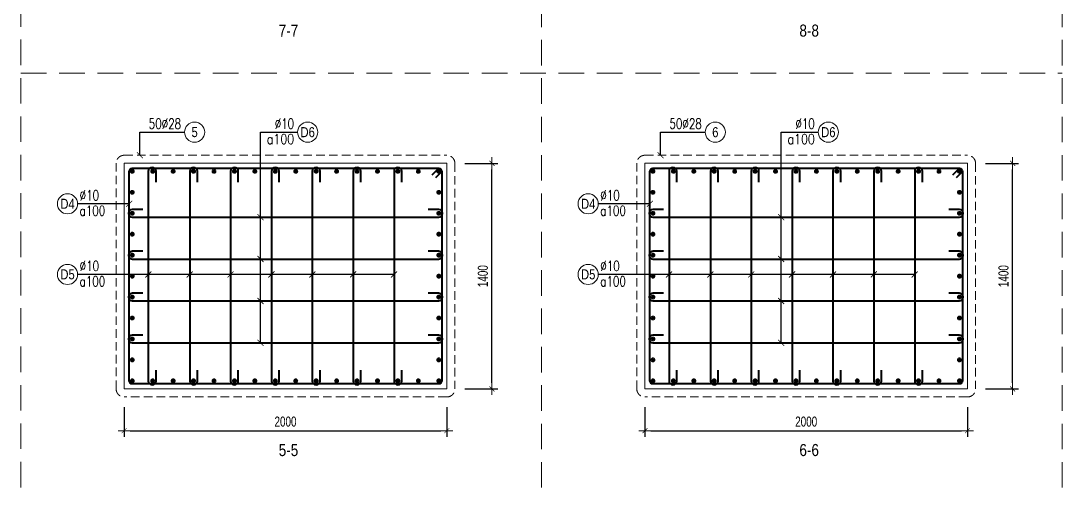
# Model space of a CAD drawing. Header units: millimetres. Extents: x 415878 to 795945, y 85573 to 378758.
# Drawn here: x 716732 to 736099, y 354105 to 362769 of the extents above; entities that cross this region are included whole.
import ezdxf
from ezdxf.enums import TextEntityAlignment as Align

# ---------------------------------------------------------------- set-up
doc = ezdxf.new("R2010")
doc.units = ezdxf.units.MM
doc.linetypes.add('HIDDEN2', pattern=[4.7625, 3.175, -1.5875])
doc.layers.get('0').update_dxf_attribs({"lineweight": 20})
doc.layers.get('Defpoints').update_dxf_attribs({"color": 151, "lineweight": 9})
for name, color, linetype, lineweight in [('NDC_S_CONTINUOUS', 3, 'Continuous', 20), ('NDC_S_DIM', 1, 'Continuous', 15), ('NDC_S_HIDDEN', 8, 'HIDDEN2', 13), ('NDC_S_REBAR', 4, 'Continuous', 35), ('NDC_S_STIRRUP', 4, 'Continuous', 40), ('NDC_S_THIN LINE', 8, 'Continuous', 9), ('NDC_S_VN TEXT', 7, 'Continuous', 20)]:
    doc.layers.add(name, color=color, linetype=linetype, lineweight=lineweight)
doc.layers.add('Reinforcement - thep dau', color=4, linetype='Continuous')
doc.styles.add('ARIAL', font='arial.ttf', dxfattribs={"width": 0.8})
doc.styles.add('NDC_DIM', font='', dxfattribs={"width": 0.75})
doc.styles.add('NDC_EN TXT', font='romans.shx', dxfattribs={"width": 0.8})
doc.styles.get('NDC_DIM').set_extended_font_data('Dotum')
doc.dimstyles.new('NDC_dim_75', dxfattribs={"dimscale": 75, "dimtxt": 2.5, "dimasz": 1.5, "dimexe": 1.5, "dimexo": 2.5, "dimgap": 1, "dimtad": 1, "dimdec": 0, "dimzin": 0, "dimdsep": 46, "dimtxsty": 'NDC_DIM', "dimblk": 'DIMMARK', "dimcen": 0.09, "dimdle": 1.2, "dimclrd": 1, "dimclre": 1, "dimclrt": 3, "dimadec": 0, "dimazin": 0, "dimtfac": 1, "dimtdec": 0, "dimtix": 1, "dimtofl": 0, "dimtmove": 0, "dimatfit": 3, "dimfxl": 8, "dimfxlon": 1, "dimtolj": 1, "dimtzin": 0, "dimarcsym": 0})

# ---------------------------------------------------------------- blocks, each defined once
blk = doc.blocks.new('kata_block_TD')
at = {"color": 6, "linetype": 'ByBlock', "lineweight": -2, "style": 'ARIAL', "width": 0.8}
blk.add_attdef('SECTDET2', text='', height=5, dxfattribs=at).set_placement((0, 7.97), align=Align.CENTER)
at = {"color": 0, "linetype": 'ByBlock', "lineweight": -2, "style": 'ARIAL', "width": 0.8}
blk.add_attdef('SECTDET1', text='', height=5, dxfattribs=at).set_placement((0, 1.47), align=Align.CENTER)
at = {"color": 3, "lineweight": 25, "style": 'ARIAL', "width": 0.8}
blk.add_attdef('SSCALE', text='', height=2.5, dxfattribs=at).set_placement((0, -4), align=Align.CENTER)
blk = doc.blocks.new('DIMMARK')
at = {"layer": 'NDC_S_DIM', "color": 1}
blk.add_line((-1.5, 0), (1, 0), dxfattribs=at)
at = {"layer": 'NDC_S_DIM', "color": 2, "const_width": 0.1}
blk.add_lwpolyline([(-0.42, -0.42), (0.42, 0.42)], dxfattribs=at)
blk = doc.blocks.new('*D981')
at = {"layer": 'Defpoints', "color": 0, "transparency": 16777216}
for p in [(718654, 355765), (724654, 355765), (724654, 355138)]:
    blk.add_point(p, dxfattribs=at)
at = {"layer": 'Reinforcement - thep dau', "color": 1, "lineweight": -2, "transparency": 16777216}
for p, q in [((718654, 355578), (718654, 355025)), ((724654, 355578), (724654, 355025)), ((718767, 355138), (724542, 355138))]:
    blk.add_line(p, q, dxfattribs=at)
at = {"layer": 'Reinforcement - thep dau', "color": 1, "lineweight": -2, "transparency": 16777216, "xscale": 112.5, "yscale": 112.5, "zscale": 112.5, "rotation": 180}
blk.add_blockref('DIMMARK', (718654, 355138), dxfattribs=at)
at = {"layer": 'Reinforcement - thep dau', "color": 1, "lineweight": -2, "transparency": 16777216, "xscale": 112.5, "yscale": 112.5, "zscale": 112.5}
blk.add_blockref('DIMMARK', (724654, 355138), dxfattribs=at)
at = {"layer": 'Reinforcement - thep dau', "color": 3, "transparency": 16777216, "insert": (721654, 355306), "char_height": 187.5, "attachment_point": 5, "style": 'NDC_DIM'}
blk.add_mtext('\\A1;2000', dxfattribs=at)
blk = doc.blocks.new('*D982')
at = {"layer": 'Defpoints', "color": 0, "transparency": 16777216}
for p in [(724804, 360115), (725493, 360115), (724804, 355915)]:
    blk.add_point(p, dxfattribs=at)
at = {"layer": 'Reinforcement - thep dau', "color": 1, "lineweight": -2, "transparency": 16777216}
for p, q in [((724992, 360115), (725606, 360115)), ((725493, 356028), (725493, 360003)), ((724992, 355915), (725606, 355915))]:
    blk.add_line(p, q, dxfattribs=at)
at = {"layer": 'Reinforcement - thep dau', "color": 1, "lineweight": -2, "transparency": 16777216, "xscale": 112.5, "yscale": 112.5, "zscale": 112.5}
for p, rotation in [((725493, 360115), 90), ((725493, 355915), 270)]:
    blk.add_blockref('DIMMARK', p, dxfattribs=dict(at, rotation=rotation))
at = {"layer": 'Reinforcement - thep dau', "color": 3, "transparency": 16777216, "insert": (725325, 358015), "char_height": 187.5, "attachment_point": 5, "rotation": 90, "style": 'NDC_DIM'}
blk.add_mtext('\\A1;1400', dxfattribs=at)
blk = doc.blocks.new('kata_block_THEP')
at = {"layer": 'NDC_S_REBAR', "color": 0}
for p, q in [((-0.5, 0), (0.5, 0)), ((-0.35, 0.35), (0.35, -0.35)), ((0.35, 0.35), (-0.35, -0.35)), ((0, 0.5), (0, -0.5))]:
    blk.add_line(p, q, dxfattribs=at)
at = {"layer": 'NDC_S_REBAR', "color": 0, "const_width": 0.0833}
blk.add_lwpolyline([(-0.5, 0, 1), (0.5, 0, 1), (-0.5, 0, 1)], format="xyb", dxfattribs=at)
blk = doc.blocks.new('*U7')
blk.add_circle((2.5, 0), 2.5)
at = {"layer": 'NDC_S_VN TEXT', "color": 3, "style": 'NDC_EN TXT', "width": 0.75}
blk.add_attdef('DK2', text='', height=2.5, dxfattribs=at).set_placement((-0.85, 0.85), align=Align.RIGHT)
at = {"layer": 'NDC_S_VN TEXT', "color": 7, "style": 'ARIAL', "width": 0.8}
blk.add_attdef('SH3', text='', height=2.5, dxfattribs=at).set_placement((2.5, 0), align=Align.MIDDLE)
blk = doc.blocks.new('*U30')
blk.add_circle((-2.5, 0), 2.5)
at = {"layer": 'NDC_S_VN TEXT', "color": 3, "style": 'NDC_EN TXT', "width": 0.75}
for tag, p in [('DK1', (0.5, 0.85)), ('KC1', (0.5, -2.97))]:
    blk.add_attdef(tag, p, '', height=2.5, dxfattribs=at)
at = {"layer": 'NDC_S_VN TEXT', "color": 7, "style": 'ARIAL', "width": 0.8}
blk.add_attdef('SH2', text='', height=2.5, dxfattribs=at).set_placement((-2.5, 0), align=Align.MIDDLE)
blk = doc.blocks.new('*U29')
blk.add_circle((2.5, 0), 2.5)
at = {"layer": 'NDC_S_VN TEXT', "color": 3, "style": 'NDC_EN TXT'}
for tag, width, p in [('DK2', 0.75, (-0.85, 0.85)), ('KC2', 0.8, (-0.85, -2.97))]:
    blk.add_attdef(tag, text='', height=2.5, dxfattribs=dict(at, width=width)).set_placement(p, align=Align.RIGHT)
at = {"layer": 'NDC_S_VN TEXT', "color": 7, "style": 'ARIAL', "width": 0.8}
blk.add_attdef('SH3', text='', height=2.5, dxfattribs=at).set_placement((2.5, 0), align=Align.MIDDLE)
blk = doc.blocks.new('*D983')
at = {"layer": 'Defpoints', "color": 0, "transparency": 16777216}
for p in [(728338, 355765), (734338, 355765), (734338, 355138)]:
    blk.add_point(p, dxfattribs=at)
at = {"layer": 'Reinforcement - thep dau', "color": 1, "lineweight": -2, "transparency": 16777216}
for p, q in [((728338, 355578), (728338, 355025)), ((734338, 355578), (734338, 355025)), ((728450, 355138), (734225, 355138))]:
    blk.add_line(p, q, dxfattribs=at)
at = {"layer": 'Reinforcement - thep dau', "color": 1, "lineweight": -2, "transparency": 16777216, "xscale": 112.5, "yscale": 112.5, "zscale": 112.5, "rotation": 180}
blk.add_blockref('DIMMARK', (728338, 355138), dxfattribs=at)
at = {"layer": 'Reinforcement - thep dau', "color": 1, "lineweight": -2, "transparency": 16777216, "xscale": 112.5, "yscale": 112.5, "zscale": 112.5}
blk.add_blockref('DIMMARK', (734338, 355138), dxfattribs=at)
at = {"layer": 'Reinforcement - thep dau', "color": 3, "transparency": 16777216, "insert": (731338, 355306), "char_height": 187.5, "attachment_point": 5, "style": 'NDC_DIM'}
blk.add_mtext('\\A1;2000', dxfattribs=at)
blk = doc.blocks.new('*D984')
at = {"layer": 'Defpoints', "color": 0, "transparency": 16777216}
for p in [(734488, 360115), (735177, 360115), (734488, 355915)]:
    blk.add_point(p, dxfattribs=at)
at = {"layer": 'Reinforcement - thep dau', "color": 1, "lineweight": -2, "transparency": 16777216}
for p, q in [((734675, 360115), (735289, 360115)), ((735177, 356028), (735177, 360003)), ((734675, 355915), (735289, 355915))]:
    blk.add_line(p, q, dxfattribs=at)
at = {"layer": 'Reinforcement - thep dau', "color": 1, "lineweight": -2, "transparency": 16777216, "xscale": 112.5, "yscale": 112.5, "zscale": 112.5}
for p, rotation in [((735177, 360115), 90), ((735177, 355915), 270)]:
    blk.add_blockref('DIMMARK', p, dxfattribs=dict(at, rotation=rotation))
at = {"layer": 'Reinforcement - thep dau', "color": 3, "transparency": 16777216, "insert": (735008, 358015), "char_height": 187.5, "attachment_point": 5, "rotation": 90, "style": 'NDC_DIM'}
blk.add_mtext('\\A1;1400', dxfattribs=at)

msp = doc.modelspace()

# ---------------------------------------------------------------- linework, layer by layer
at = {"layer": 'NDC_S_CONTINUOUS'}
for points in [[(718654.3, 360115.4), (724654.3, 360115.4), (724654.3, 355915.4), (718654.3, 355915.4)], [(728337.8, 360115.4), (734337.8, 360115.4), (734337.8, 355915.4), (728337.8, 355915.4)]]:
    msp.add_lwpolyline(points, close=True, dxfattribs=at)
at = {"layer": 'NDC_S_HIDDEN', "ltscale": 150}
for p, q in [((726415.1, 377414.1), (726415.1, 338366.9)), ((716731.5, 361795.2), (736098.6, 361795.2))]:
    msp.add_line(p, q, dxfattribs=at)
msp.add_lwpolyline([(716731.5, 377414.1), (736098.6, 377414.1), (736098.6, 338366.9), (716731.5, 338366.9)], close=True, dxfattribs=at)
at = {"layer": 'NDC_S_HIDDEN', "ltscale": 50}
for points in [[(718504.3, 355915.4), (718504.3, 360115.4, -0.4142136), (718654.3, 360265.4), (724654.3, 360265.4, -0.4142136), (724804.3, 360115.4), (724804.3, 355915.4, -0.4142136), (724654.3, 355765.4), (718654.3, 355765.4, -0.4142136), (718504.3, 355915.4)], [(728187.8, 355915.4), (728187.8, 360115.4, -0.4142136), (728337.8, 360265.4), (734337.8, 360265.4, -0.4142136), (734487.8, 360115.4), (734487.8, 355915.4, -0.4142136), (734337.8, 355765.4), (728337.8, 355765.4, -0.4142136), (728187.8, 355915.4)]]:
    msp.add_lwpolyline(points, format="xyb", dxfattribs=at)
at = {"layer": 'NDC_S_STIRRUP'}
for points in [[(719246.9, 359767.4), (719246.9, 359965.4, 1), (719102.9, 359965.4), (719102.9, 356065.4, 1), (719246.9, 356065.4), (719246.9, 356263.4)], [(720016.3, 359767.4), (720016.3, 359965.4, 1), (719872.3, 359965.4), (719872.3, 356065.4, 1), (720016.3, 356065.4), (720016.3, 356263.4)], [(720776.3, 359767.4), (720776.3, 359965.4, 1), (720632.3, 359965.4), (720632.3, 356065.4, 1), (720776.3, 356065.4), (720776.3, 356263.4)], [(721536.3, 359767.4), (721536.3, 359965.4, 1), (721392.3, 359965.4), (721392.3, 356065.4, 1), (721536.3, 356065.4), (721536.3, 356263.4)], [(722296.3, 359767.4), (722296.3, 359965.4, 1), (722152.3, 359965.4), (722152.3, 356065.4, 1), (722296.3, 356065.4), (722296.3, 356263.4)], [(723056.3, 359767.4), (723056.3, 359965.4, 1), (722912.3, 359965.4), (722912.3, 356065.4, 1), (723056.3, 356065.4), (723056.3, 356263.4)], [(723816.3, 359767.4), (723816.3, 359965.4, 1), (723672.3, 359965.4), (723672.3, 356065.4, 1), (723816.3, 356065.4), (723816.3, 356263.4)], [(728930.4, 359767.4), (728930.4, 359965.4, 1), (728786.4, 359965.4), (728786.4, 356065.4, 1), (728930.4, 356065.4), (728930.4, 356263.4)], [(729699.8, 359767.4), (729699.8, 359965.4, 1), (729555.8, 359965.4), (729555.8, 356065.4, 1), (729699.8, 356065.4), (729699.8, 356263.4)], [(730459.8, 359767.4), (730459.8, 359965.4, 1), (730315.8, 359965.4), (730315.8, 356065.4, 1), (730459.8, 356065.4), (730459.8, 356263.4)], [(731219.8, 359767.4), (731219.8, 359965.4, 1), (731075.8, 359965.4), (731075.8, 356065.4, 1), (731219.8, 356065.4), (731219.8, 356263.4)], [(731979.8, 359767.4), (731979.8, 359965.4, 1), (731835.8, 359965.4), (731835.8, 356065.4, 1), (731979.8, 356065.4), (731979.8, 356263.4)], [(732739.8, 359767.4), (732739.8, 359965.4, 1), (732595.8, 359965.4), (732595.8, 356065.4, 1), (732739.8, 356065.4), (732739.8, 356263.4)], [(733499.8, 359767.4), (733499.8, 359965.4, 1), (733355.8, 359965.4), (733355.8, 356065.4, 1), (733499.8, 356065.4), (733499.8, 356263.4)], [(724384.3, 359902.4), (724504.3, 360022.4, -0.4142136), (724561.3, 359965.4), (724561.3, 356065.4, -0.4142136), (724504.3, 356008.4), (718804.3, 356008.4, -0.4142136), (718747.3, 356065.4), (718747.3, 359965.4, -0.4142136), (718804.3, 360022.4), (724504.3, 360022.4, -0.4142136), (724561.3, 359965.4), (724441.3, 359845.4)], [(734067.8, 359902.4), (734187.8, 360022.4, -0.4142136), (734244.8, 359965.4), (734244.8, 356065.4, -0.4142136), (734187.8, 356008.4), (728487.8, 356008.4, -0.4142136), (728430.8, 356065.4), (728430.8, 359965.4, -0.4142136), (728487.8, 360022.4), (734187.8, 360022.4, -0.4142136), (734244.8, 359965.4), (734124.8, 359845.4)], [(719002.3, 359257.4), (718804.3, 359257.4, 1), (718804.3, 359113.4), (724504.3, 359113.4, 1), (724504.3, 359257.4), (724306.3, 359257.4)], [(728685.8, 359257.4), (728487.8, 359257.4, 1), (728487.8, 359113.4), (734187.8, 359113.4, 1), (734187.8, 359257.4), (733989.8, 359257.4)], [(719002.3, 358477.4), (718804.3, 358477.4, 1), (718804.3, 358333.4), (724504.3, 358333.4, 1), (724504.3, 358477.4), (724306.3, 358477.4)], [(728685.8, 358477.4), (728487.8, 358477.4, 1), (728487.8, 358333.4), (734187.8, 358333.4, 1), (734187.8, 358477.4), (733989.8, 358477.4)], [(719002.3, 357697.4), (718804.3, 357697.4, 1), (718804.3, 357553.4), (724504.3, 357553.4, 1), (724504.3, 357697.4), (724306.3, 357697.4)], [(728685.8, 357697.4), (728487.8, 357697.4, 1), (728487.8, 357553.4), (734187.8, 357553.4, 1), (734187.8, 357697.4), (733989.8, 357697.4)], [(719002.3, 356917.4), (718804.3, 356917.4, 1), (718804.3, 356773.4), (724504.3, 356773.4, 1), (724504.3, 356917.4), (724306.3, 356917.4)], [(728685.8, 356917.4), (728487.8, 356917.4, 1), (728487.8, 356773.4), (734187.8, 356773.4, 1), (734187.8, 356917.4), (733989.8, 356917.4)]]:
    msp.add_lwpolyline(points, format="xyb", dxfattribs=at)

# ---------------------------------------------------------------- block references
at = {"layer": 'NDC_S_REBAR', "yscale": 84, "zscale": 84}
for p, xscale, rotation in [((718804.3, 359965.4), -84, 90), ((719184.3, 359965.4), -84, 90), ((719564.3, 359965.4), -84, 90), ((719944.3, 359965.4), -84, 90), ((720324.3, 359965.4), -84, 90), ((720704.3, 359965.4), -84, 90), ((721084.3, 359965.4), -84, 90), ((721464.3, 359965.4), -84, 90), ((721844.3, 359965.4), -84, 90), ((722224.3, 359965.4), -84, 90), ((722604.3, 359965.4), -84, 90), ((722984.3, 359965.4), -84, 90), ((723364.3, 359965.4), -84, 90), ((723744.3, 359965.4), -84, 90), ((724124.3, 359965.4), -84, 90), ((724504.3, 359965.4), 84, 270), ((728487.8, 359965.4), -84, 90), ((728867.8, 359965.4), -84, 90), ((729247.8, 359965.4), -84, 90), ((729627.8, 359965.4), -84, 90), ((730007.8, 359965.4), -84, 90), ((730387.8, 359965.4), -84, 90), ((730767.8, 359965.4), -84, 90), ((731147.8, 359965.4), -84, 90), ((731527.8, 359965.4), -84, 90), ((731907.8, 359965.4), -84, 90), ((732287.8, 359965.4), -84, 90), ((732667.8, 359965.4), -84, 90), ((733047.8, 359965.4), -84, 90), ((733427.8, 359965.4), -84, 90), ((733807.8, 359965.4), -84, 90), ((734187.8, 359965.4), 84, 270), ((718804.3, 359575.4), -84, 180), ((724504.3, 359575.4), 84, 180), ((728487.8, 359575.4), -84, 180), ((734187.8, 359575.4), 84, 180), ((718804.3, 359185.4), -84, 180), ((724504.3, 359185.4), 84, 180), ((728487.8, 359185.4), -84, 180), ((734187.8, 359185.4), 84, 180), ((718804.3, 358795.4), -84, 180), ((724504.3, 358795.4), 84, 180), ((728487.8, 358795.4), -84, 180), ((734187.8, 358795.4), 84, 180), ((718804.3, 358405.4), -84, 180), ((724504.3, 358405.4), 84, 180), ((728487.8, 358405.4), -84, 180), ((734187.8, 358405.4), 84, 180), ((718804.3, 358015.4), -84, 180), ((724504.3, 358015.4), 84, 180), ((728487.8, 358015.4), -84, 180), ((734187.8, 358015.4), 84, 180), ((718804.3, 357625.4), -84, 180), ((724504.3, 357625.4), 84, 180), ((728487.8, 357625.4), -84, 180), ((734187.8, 357625.4), 84, 180), ((718804.3, 357235.4), -84, 180), ((724504.3, 357235.4), 84, 180), ((728487.8, 357235.4), -84, 180), ((734187.8, 357235.4), 84, 180), ((718804.3, 356845.4), -84, 180), ((724504.3, 356845.4), 84, 180), ((728487.8, 356845.4), -84, 180), ((734187.8, 356845.4), 84, 180), ((718804.3, 356455.4), -84, 180), ((724504.3, 356455.4), 84, 180), ((728487.8, 356455.4), -84, 180), ((734187.8, 356455.4), 84, 180), ((718804.3, 356065.4), 84, 90), ((719184.3, 356065.4), 84, 90), ((719564.3, 356065.4), 84, 90), ((719944.3, 356065.4), 84, 90), ((720324.3, 356065.4), 84, 90), ((720704.3, 356065.4), 84, 90), ((721084.3, 356065.4), 84, 90), ((721464.3, 356065.4), 84, 90), ((721844.3, 356065.4), 84, 90), ((722224.3, 356065.4), 84, 90), ((722604.3, 356065.4), 84, 90), ((722984.3, 356065.4), 84, 90), ((723364.3, 356065.4), 84, 90), ((723744.3, 356065.4), 84, 90), ((724124.3, 356065.4), 84, 90), ((724504.3, 356065.4), -84, 270), ((728487.8, 356065.4), 84, 90), ((728867.8, 356065.4), 84, 90), ((729247.8, 356065.4), 84, 90), ((729627.8, 356065.4), 84, 90), ((730007.8, 356065.4), 84, 90), ((730387.8, 356065.4), 84, 90), ((730767.8, 356065.4), 84, 90), ((731147.8, 356065.4), 84, 90), ((731527.8, 356065.4), 84, 90), ((731907.8, 356065.4), 84, 90), ((732287.8, 356065.4), 84, 90), ((732667.8, 356065.4), 84, 90), ((733047.8, 356065.4), 84, 90), ((733427.8, 356065.4), 84, 90), ((733807.8, 356065.4), 84, 90), ((734187.8, 356065.4), -84, 270)]:
    msp.add_blockref('kata_block_THEP', p, dxfattribs=dict(at, xscale=xscale, rotation=rotation))
at = {"layer": 'NDC_S_THIN LINE', "xscale": 75, "yscale": 75, "zscale": 75}
for name, p, values in [('*U7', (719776.4, 360695.6), {'SH3': '5', 'DK2': '50%%c28'}), ('*U29', (721878.4, 360695.6), {'SH3': 'D6', 'DK2': '%%c10', 'KC2': 'a100'}), ('*U7', (729459.9, 360695.6), {'SH3': '6', 'DK2': '50%%c28'}), ('*U29', (731562, 360695.6), {'SH3': 'D6', 'DK2': '%%c10', 'KC2': 'a100'}), ('*U30', (717787.5, 359361.9), {'SH2': 'D4', 'DK1': '%%c10', 'KC1': 'a100'}), ('*U30', (727471, 359361.9), {'SH2': 'D4', 'DK1': '%%c10', 'KC1': 'a100'}), ('*U30', (717787.5, 358047.1), {'SH2': 'D5', 'DK1': '%%c10', 'KC1': 'a100'}), ('*U30', (727471, 358047.1), {'SH2': 'D5', 'DK1': '%%c10', 'KC1': 'a100'})]:
    msp.add_blockref(name, p, dxfattribs=at).add_auto_attribs(values)
at = {"layer": 'NDC_S_VN TEXT'}
ref = msp.add_blockref('kata_block_TD', (721709.8, 362408.2), dxfattribs=dict(at, xscale=45, yscale=45, zscale=45))
ref.add_attrib('SECTDET1', '7-7', dxfattribs={"layer": '0', "color": 0, "linetype": 'ByBlock', "lineweight": -2, "height": 225, "style": 'ARIAL', "width": 0.8}).set_placement((721709.8, 362474.4), align=Align.CENTER)
ref = msp.add_blockref('kata_block_TD', (731393.4, 362408.2), dxfattribs=dict(at, xscale=45, yscale=45, zscale=45))
ref.add_attrib('SECTDET1', '8-8', dxfattribs={"layer": '0', "color": 0, "linetype": 'ByBlock', "lineweight": -2, "height": 225, "style": 'ARIAL', "width": 0.8}).set_placement((731393.4, 362474.4), align=Align.CENTER)
ref = msp.add_blockref('kata_block_TD', (721709.8, 354598.8), dxfattribs=dict(at, xscale=45, yscale=45, zscale=45))
ref.add_attrib('SECTDET1', '5-5', dxfattribs={"layer": '0', "color": 0, "linetype": 'ByBlock', "lineweight": -2, "height": 225, "style": 'ARIAL', "width": 0.8}).set_placement((721709.8, 354665), align=Align.CENTER)
ref = msp.add_blockref('kata_block_TD', (731393.4, 354598.8), dxfattribs=dict(at, xscale=45, yscale=45, zscale=45))
ref.add_attrib('SECTDET1', '6-6', dxfattribs={"layer": '0', "color": 0, "linetype": 'ByBlock', "lineweight": -2, "height": 225, "style": 'ARIAL', "width": 0.8}).set_placement((731393.4, 354665), align=Align.CENTER)

# ---------------------------------------------------------------- dimensions: what is measured, and where the dimension line sits
at = {"layer": 'Reinforcement - thep dau'}
for base, p1, p2, picture, middle in [((725493.5, 360115.4), (724804.3, 355915.4), (724804.3, 360115.4), '*D982', (725324.7, 358015.4)), ((735177, 360115.4), (734487.8, 355915.4), (734487.8, 360115.4), '*D984', (735008.2, 358015.4))]:
    dim = msp.add_linear_dim(base=base, p1=p1, p2=p2, angle=90, dimstyle='NDC_dim_75', override={"dimlfac": 0.333333}, dxfattribs=at)
    dim.commit()
    dim.dimension.update_dxf_attribs({"geometry": picture, "text_midpoint": middle})
for base, p1, p2, picture, middle in [((724654.3, 355137.5), (718654.3, 355765.4), (724654.3, 355765.4), '*D981', (721654.3, 355306.3)), ((734337.8, 355137.5), (728337.8, 355765.4), (734337.8, 355765.4), '*D983', (731337.8, 355306.3))]:
    dim = msp.add_linear_dim(base=base, p1=p1, p2=p2, dimstyle='NDC_dim_75', override={"dimlfac": 0.333333}, dxfattribs=at)
    dim.commit()
    dim.dimension.update_dxf_attribs({"geometry": picture, "text_midpoint": middle})

# ---------------------------------------------------------------- leaders
for points in [[(718946.3, 360265.4), (718946.3, 360695.6), (719776.4, 360695.6)], [(721188.7, 356773.4), (721188.7, 360695.6), (721878.4, 360695.6)], [(721188.7, 357553.4), (721188.7, 360695.6), (721878.4, 360695.6)], [(721188.7, 358333.4), (721188.7, 360695.6), (721878.4, 360695.6)], [(721188.7, 359113.4), (721188.7, 360695.6), (721878.4, 360695.6)], [(728629.8, 360265.4), (728629.8, 360695.6), (729459.9, 360695.6)], [(730872.2, 356773.4), (730872.2, 360695.6), (731562, 360695.6)], [(730872.2, 357553.4), (730872.2, 360695.6), (731562, 360695.6)], [(730872.2, 358333.4), (730872.2, 360695.6), (731562, 360695.6)], [(730872.2, 359113.4), (730872.2, 360695.6), (731562, 360695.6)], [(718747.3, 359361.9), (717787.5, 359361.9)], [(728430.8, 359361.9), (727471, 359361.9)], [(723672.3, 358047.1), (717787.5, 358047.1)], [(722912.3, 358047.1), (717787.5, 358047.1)], [(722152.3, 358047.1), (717787.5, 358047.1)], [(721392.3, 358047.1), (717787.5, 358047.1)], [(720632.3, 358047.1), (717787.5, 358047.1)], [(719872.3, 358047.1), (717787.5, 358047.1)], [(719102.9, 358047.1), (717787.5, 358047.1)], [(733355.8, 358047.1), (727471, 358047.1)], [(732595.8, 358047.1), (727471, 358047.1)], [(731835.8, 358047.1), (727471, 358047.1)], [(731075.8, 358047.1), (727471, 358047.1)], [(730315.8, 358047.1), (727471, 358047.1)], [(729555.8, 358047.1), (727471, 358047.1)], [(728786.4, 358047.1), (727471, 358047.1)]]:
    msp.add_leader(points, dimstyle='NDC_dim_75', override={"dimlfac": 0.333333, "dimldrblk": 'ARCHTICK'}, dxfattribs=at)

doc.saveas('drawing.dxf')
